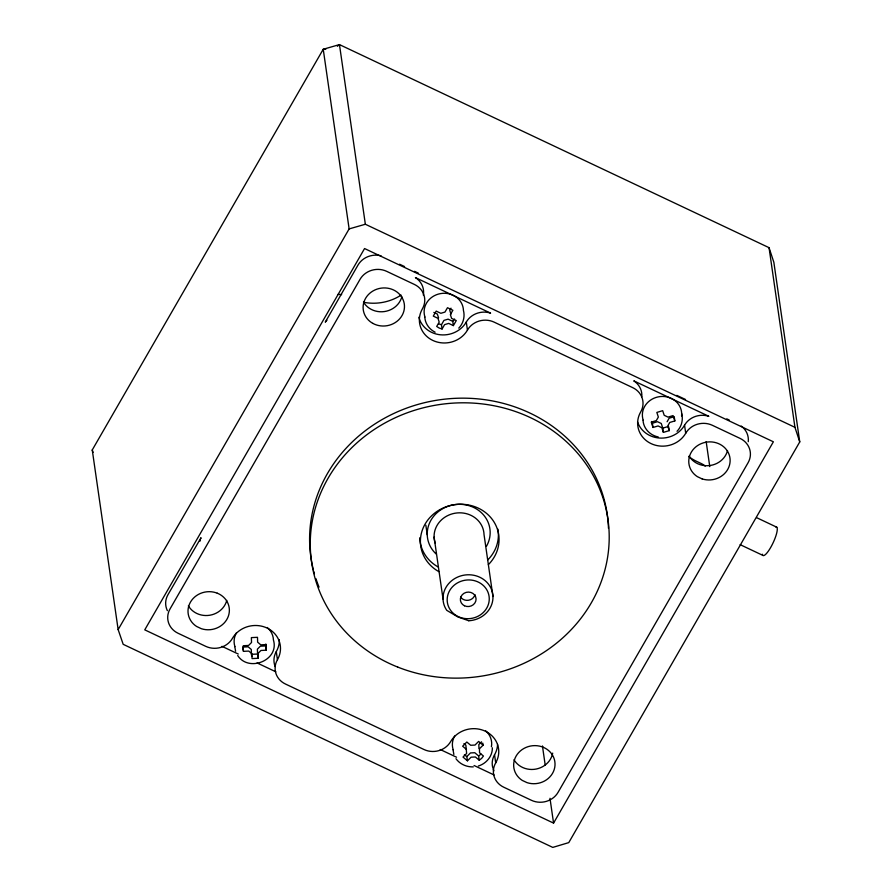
<?xml version="1.0" encoding="UTF-8"?>
<svg xmlns="http://www.w3.org/2000/svg" width="892" height="892" viewBox="0 0 892 892"><rect width="100%" height="100%" fill="white"/><g stroke="black" fill="none" stroke-linecap="round" stroke-linejoin="round"><path stroke-width="1.34" d="M266.262 650.19L266.072 644.57L260.787 644.838L257.643 642.184L257.487 637.312L251.377 637.624L251.533 642.485L248.578 645.451L243.293 645.719L242.981 648.54L243.471 651.338L248.768 651.071L251.901 653.724L252.068 658.586L258.167 658.285L258.011 653.412L260.966 650.458L266.262 650.19L265.849 644.046M492.362 747.819C492.54 756.249 486.252 763.641 478.357 766.016M92.255 449.958L323.238 49.261L339.462 44.6L769.049 247.675L773.855 262.281L799.745 441.93L568.762 842.617L552.772 847.4L123.185 644.325L118.145 629.607L92.255 449.958L93.091 452.411M118.145 629.607L349.129 228.91L323.238 49.261L325.736 49.361M442.075 328.992L441.462 324.733L443.96 320.384L448.096 319.146L452.757 321.354L453.37 325.613L448.709 323.406L444.573 324.643L442.075 328.992L439.187 328.044L436.69 326.45L439.198 322.101L437.95 318.321L433.289 316.114L436.188 311.096L440.849 313.304L444.985 312.066L447.483 307.718L452.868 310.26L450.36 314.608L451.608 318.388L456.269 320.585L453.37 325.613M450.995 308.175L449.746 310.349L450.995 314.129M667.104 421.738L669.156 418.192L674.218 416.675L674.831 420.935L669.769 422.451L667.718 425.997L669.245 430.635L663.392 432.375L661.875 427.747L658.073 425.952L653 427.469L651.249 422.117L656.311 420.6L658.352 417.055L656.835 412.427L662.678 410.677L664.206 415.304L668.008 417.11L673.081 415.594L674.831 420.935M553.564 823.104L773.375 441.796L364.56 248.545L144.76 629.852L553.564 823.104L549.985 798.295M452.757 321.354L454.563 319.013M458.767 328.122C463.316 323.495 465.089 316.66 463.439 310.394A19.702 18.074 -8.2 0 0 440.615 293.579A19.702 18.074 -8.2 0 0 424.938 317.017M677.028 431.293C681.577 426.677 683.35 419.831 681.689 413.576M479.238 760.229L475.391 756.973L471.076 757.197L467.441 760.82L466.828 756.561L470.463 752.937L474.778 752.714L478.625 755.97L479.238 760.229L481.624 758.378L483.431 756.037L479.573 752.792L479.439 748.812L483.074 745.188L482.762 743.058M481.546 741.832L478.826 744.564L478.959 748.533M337.377 46.284L339.462 44.6L365.352 224.249L794.939 427.324L799.745 441.93M478.625 755.97L481.011 754.119M668.632 426.376L662.778 428.127L661.262 423.488L657.46 421.693L652.387 423.209L651.55 421.503M349.129 228.91L365.352 224.249M265.649 645.931L260.353 646.198L257.398 649.153L257.554 654.026L251.455 654.327L251.288 649.465L248.154 646.812L242.858 647.079L243.471 651.338M473.295 766.886C466.616 767.12 459.904 764.199 455.968 758.702M438.574 323.785L441.462 324.733M658.196 436.935C650.179 435.385 643.377 428.528 643.043 420.188M676.794 395.379L685.535 399.493M726.768 418.861L729.266 420.032M433.847 312.412L437.336 314.062L438.585 317.842M756.594 517.65L776.742 527.183M740.137 544.644L762.816 555.359M221.985 646.343L238.275 654.037M257.063 662.923L275.851 671.81M440.247 749.514L456.537 757.219M474.076 765.503L494.112 774.981M399.594 264.21L404.578 266.574M414.546 271.324L418.281 273.097M435.129 332.192C429.308 329.349 425.116 323.551 424.782 317.017M464.331 754.955L466.828 756.561M467.441 760.82L463.004 757.063L466.627 753.439L465.88 745.21L463.952 743.582M466.494 749.47L462.647 746.214L466.828 742.021L470.686 745.277L475.001 745.065L478.625 741.43L483.074 745.188M237.707 655.531C248.69 672.668 279.597 660.203 273.431 639.999A19.702 18.074 -8.2 0 0 267.254 627.5M689.115 456.024L689.795 457.083A20.728 19.022 -8.2 0 0 710.712 465.401A20.728 19.022 -8.2 0 0 727.526 450.594M514.015 759.772L514.695 760.831A20.728 19.022 -8.2 0 0 536.27 769.027A20.728 19.022 -8.2 0 0 552.694 753.116M188.357 605.824L189.037 606.894A20.728 19.022 -8.2 0 0 209.955 615.212A20.728 19.022 -8.2 0 0 226.769 600.405M453.047 749.793L453.861 754.442M234.786 646.611L235.6 651.26M769.049 247.675L794.939 427.324M706.163 441.585L709.776 466.616M641.794 396.795A19.702 18.074 -8.2 0 0 633.777 380.839L708.85 416.308A19.702 18.074 -8.2 0 0 684.554 425.205L685.714 433.256A25.612 23.504 -8.2 0 1 651.082 443.614A25.612 23.504 -8.2 0 1 640.679 411.97A19.702 18.074 -8.2 0 0 632.673 387.619L494.09 322.112A19.702 18.074 -8.2 0 0 467.453 330.085A25.612 23.504 -8.2 0 1 432.832 340.443A25.612 23.504 -8.2 0 1 422.418 308.788A19.702 18.074 -8.2 0 0 414.412 284.448L386.693 271.346A19.702 18.074 -8.2 0 0 360.056 279.319L170.049 608.913A19.702 18.074 -8.2 0 0 178.054 633.253L205.773 646.354A19.702 18.074 -8.2 0 0 232.411 638.393A25.612 23.504 -8.2 0 1 267.043 628.035A25.612 23.504 -8.2 0 1 277.445 659.679A19.702 18.074 -8.2 0 0 285.462 684.03L424.035 749.536A19.702 18.074 -8.2 0 0 450.672 741.564A25.612 23.504 -8.2 0 1 485.304 731.206A25.612 23.504 -8.2 0 1 495.707 762.861A19.702 18.074 -8.2 0 0 503.724 787.201L531.431 800.302A19.702 18.074 -8.2 0 0 558.069 792.33L748.076 462.736A19.702 18.074 -8.2 0 0 740.07 438.396L712.351 425.294A19.702 18.074 -8.2 0 0 685.714 433.256M668.788 427.435L669.245 430.635M662.778 428.127L663.392 432.375M652.387 423.209L653 427.469M542.436 745.935L545.224 765.224M423.332 295.107A19.702 18.074 -8.2 0 0 415.427 277.602L490.589 313.125A19.702 18.074 -8.2 0 0 466.293 322.034L467.453 330.085M492.953 596.514L484.033 534.576A25.021 22.958 -8.2 0 0 455.054 513.212A25.021 22.958 -8.2 0 0 435.14 542.983M497.58 744.419A25.612 23.504 -8.2 0 1 494.547 754.799L495.707 762.861M434.092 537.073L443.023 599.023M425.852 525.221L427.246 534.843M279.33 639.698A25.612 23.504 -8.2 0 1 276.286 651.628L277.445 659.679M257.554 654.026L258.167 658.285M251.455 654.327L251.756 656.456M337.789 294.483A19.702 18.074 -8.2 0 1 341.636 294.639M401.11 295.096A47.276 43.385 -8.2 0 1 363.724 302.299M705.237 466.126A19.702 18.074 -8.2 0 0 701.067 463.45L696.563 461.32A47.276 43.385 -8.2 0 1 688.88 456.749M643.199 420.199A19.702 18.074 -8.2 0 1 660.158 396.572A19.702 18.074 -8.2 0 1 681.599 415.94M485.516 730.671A19.702 18.074 -8.2 0 1 491.425 746.727M453.192 749.793A19.702 18.074 -8.2 0 1 454.708 735.967M234.93 646.622A19.702 18.074 -8.2 0 1 236.447 632.796M275.182 666.569A19.702 18.074 -8.2 0 1 276.286 651.628M381.085 255.814A19.702 18.074 -8.2 0 0 358.004 265.069L325.279 322.157A19.702 18.074 -8.2 0 1 326.918 320.295M684.554 425.205A25.612 23.504 -8.2 0 1 659.467 438.039A25.612 23.504 -8.2 0 1 637.546 421.883M741.219 426.053A19.702 18.074 -8.2 0 1 748.265 441.685M493.934 770.822A19.702 18.074 -8.2 0 1 493.042 768.625M492.707 767.488A19.702 18.074 -8.2 0 1 494.547 754.799M167.384 610.686A19.702 18.074 -8.2 0 1 167.997 594.663L201.023 537.709A19.702 18.074 -8.2 0 0 200.6 538.835M200.009 541.154A19.702 18.074 -8.2 0 1 200.265 539.995M438.875 571.638A39.393 36.159 -8.2 0 1 427.814 520.014A39.393 36.159 -8.2 0 1 484.757 511.975A39.393 36.159 -8.2 0 1 488.37 564.647M401.868 296.657A20.728 19.022 -8.2 0 1 384.385 311.564A20.728 19.022 -8.2 0 1 363.457 302.076M466.293 322.034A25.612 23.504 -8.2 0 1 440.369 334.79A25.612 23.504 -8.2 0 1 418.861 317.229M607.976 520.627A149.711 137.401 -8.2 0 1 608.467 528.32M319.046 587.114A149.711 137.401 -8.2 0 1 315.924 578.652M314.408 573.723A149.711 137.401 -8.2 0 1 313.728 571.248M313.415 569.999A149.711 137.401 -8.2 0 1 435.073 400.519A149.711 137.401 -8.2 0 1 607.853 519.345M497.892 529.146A39.393 36.159 -8.2 0 1 487.701 560.009M438.206 567A39.393 36.159 -8.2 0 1 419.742 537.798M436.155 553.988A31.521 28.923 -8.2 0 1 434.56 515.219A31.521 28.923 -8.2 0 1 476.339 508.886A31.521 28.923 -8.2 0 1 486.408 546.372M474.979 594.618A7.883 7.236 -8.2 0 1 468.579 600.249A7.883 7.236 -8.2 0 1 460.629 597.082M775.784 526.982A15.755 3.657 -64.7 0 1 772.572 543.908A15.755 3.657 -64.7 0 1 762.326 554.2M468.746 620.743L457.83 616.941L446.747 610.34A25.021 22.958 -8.2 0 1 458.744 576.611A25.021 22.958 -8.2 0 1 492.451 592.544A25.021 22.958 -8.2 0 1 468.746 620.743M702.104 478.892L697.354 476.651A20.728 19.022 -8.2 0 1 699.339 444.528A20.728 19.022 -8.2 0 1 730.08 459.057A20.728 19.022 -8.2 0 1 702.104 478.892M217.269 593.202L216.02 592.745A20.728 19.022 -8.2 0 0 190.464 602.111A20.728 19.022 -8.2 0 0 196.586 626.452L201.347 628.704A20.728 19.022 -8.2 0 0 226.579 619.895A20.728 19.022 -8.2 0 0 221.852 595.733L220.781 594.997A20.728 19.022 -8.2 0 0 217.269 593.202M542.927 747.15L541.678 746.693A20.728 19.022 -8.2 0 0 516.122 756.059A20.728 19.022 -8.2 0 0 522.244 780.4L527.005 782.641A20.728 19.022 -8.2 0 0 553.441 771.58A20.728 19.022 -8.2 0 0 542.927 747.15M372.811 323.372L371.696 322.703A20.728 19.022 -8.2 0 1 374.885 289.978A20.728 19.022 -8.2 0 1 404.444 307.606A20.728 19.022 -8.2 0 1 372.811 323.372M397.709 667.071A149.711 137.401 -8.2 0 0 608.522 523.994A149.711 137.401 -8.2 0 0 372.967 430.345A149.711 137.401 -8.2 0 0 397.709 667.071M458.243 616.606A21.073 19.345 -8.2 0 0 489.251 598.264A21.073 19.345 -8.2 0 0 457.139 583.089A21.073 19.345 -8.2 0 0 458.243 616.606M464.487 605.779A7.883 7.236 -8.2 0 0 476.072 598.922A7.883 7.236 -8.2 0 0 464.074 593.258A7.883 7.236 -8.2 0 0 464.487 605.779"/></g></svg>
